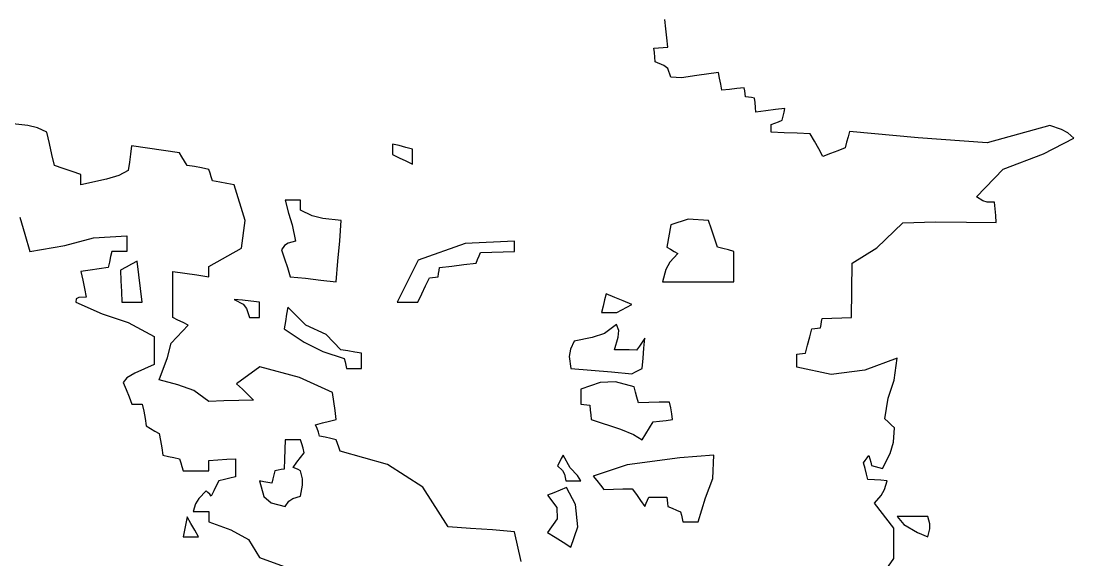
# Model space of a CAD drawing. Header units: millimetres. Extents: x 2622 to 2811, y 687 to 801.
# Drawn here: x 2747.583 to 2749.017, y 774.571 to 775.305 of the extents above; entities that cross this region are included whole.
import ezdxf

# ---------------------------------------------------------------- set-up
doc = ezdxf.new("R2010")
doc.units = ezdxf.units.MM
doc.layers.add('CHIOMA', color=94, linetype='Continuous')

msp = doc.modelspace()

# ---------------------------------------------------------------- linework, layer by layer
at = {"layer": 'CHIOMA', "linetype": 'Continuous'}
for p, q in [((2748.4614, 775.2944), (2748.46, 775.3069)), ((2748.4628, 775.2819), (2748.4614, 775.2944)), ((2748.464, 775.2694), (2748.4628, 775.2819)), ((2748.445, 775.2679), (2748.4514, 775.2684)), ((2748.4458, 775.2619), (2748.445, 775.2679)), ((2748.4514, 775.2684), (2748.4578, 775.2689)), ((2748.4578, 775.2689), (2748.464, 775.2694)), ((2748.4464, 775.2558), (2748.4458, 775.2619)), ((2748.447, 775.2494), (2748.4464, 775.2558)), ((2748.4585, 775.2444), (2748.447, 775.2494)), ((2748.4641, 775.2401), (2748.4585, 775.2444)), ((2748.468, 775.2284), (2748.4641, 775.2401)), ((2748.4828, 775.2274), (2748.468, 775.2284)), ((2748.5034, 775.2309), (2748.4828, 775.2274)), ((2748.533, 775.2349), (2748.5034, 775.2309)), ((2748.5345, 775.2269), (2748.533, 775.2349)), ((2748.536, 775.2189), (2748.5345, 775.2269)), ((2748.5375, 775.2109), (2748.536, 775.2189)), ((2748.5478, 775.2119), (2748.5375, 775.2109)), ((2748.5579, 775.2129), (2748.5478, 775.2119)), ((2748.568, 775.2139), (2748.5579, 775.2129)), ((2748.5688, 775.2099), (2748.568, 775.2139)), ((2748.5694, 775.2059), (2748.5688, 775.2099)), ((2748.57, 775.2019), (2748.5694, 775.2059)), ((2748.574, 775.2014), (2748.57, 775.2019)), ((2748.578, 775.2008), (2748.574, 775.2014)), ((2748.582, 775.1999), (2748.578, 775.2008)), ((2748.5828, 775.1938), (2748.582, 775.1999)), ((2748.5834, 775.1874), (2748.5828, 775.1938)), ((2748.584, 775.1809), (2748.5834, 775.1874)), ((2748.5973, 775.1828), (2748.584, 775.1809)), ((2748.6104, 775.1844), (2748.5973, 775.1828)), ((2748.6235, 775.1859), (2748.6104, 775.1844)), ((2748.6209, 775.1754), (2748.6223, 775.1808)), ((2748.6223, 775.1808), (2748.6235, 775.1859)), ((2747.5928, 775.1626), (2747.568, 775.1654)), ((2748.6045, 775.1639), (2748.6095, 775.1659)), ((2748.6095, 775.1659), (2748.6145, 775.1679)), ((2748.6145, 775.1679), (2748.6195, 775.1699)), ((2748.6195, 775.1699), (2748.6209, 775.1754)), ((2747.6059, 775.1595), (2747.5928, 775.1626)), ((2747.6185, 775.1534), (2747.6059, 775.1595)), ((2747.622, 775.1384), (2747.6185, 775.1534)), ((2748.6045, 775.1604), (2748.6045, 775.1639)), ((2748.6045, 775.1569), (2748.6045, 775.1604)), ((2748.6045, 775.1534), (2748.6045, 775.1569)), ((2748.6224, 775.1529), (2748.6045, 775.1534)), ((2748.6403, 775.1523), (2748.6224, 775.1529)), ((2748.658, 775.1514), (2748.6403, 775.1523)), ((2748.6638, 775.1413), (2748.658, 775.1514)), ((2748.7115, 775.1544), (2748.7095, 775.1473)), ((2748.8049, 775.1457), (2748.7115, 775.1544)), ((2748.984, 775.1629), (2748.8989, 775.1389)), ((2749.0002, 775.1573), (2748.984, 775.1629)), ((2749.0087, 775.1527), (2749.0002, 775.1573)), ((2749.017, 775.1454), (2749.0087, 775.1527)), ((2747.6255, 775.1234), (2747.622, 775.1384)), ((2748.089, 775.1374), (2748.089, 775.1329)), ((2748.0983, 775.1353), (2748.089, 775.1374)), ((2748.6694, 775.1309), (2748.6638, 775.1413)), ((2748.7075, 775.1399), (2748.7055, 775.1324)), ((2748.7095, 775.1473), (2748.7075, 775.1399)), ((2748.8989, 775.1389), (2748.8049, 775.1457)), ((2748.9756, 775.124), (2749.017, 775.1454)), ((2747.629, 775.1084), (2747.6255, 775.1234)), ((2747.7325, 775.1239), (2747.731, 775.1128)), ((2747.734, 775.1349), (2747.7325, 775.1239)), ((2747.7558, 775.1319), (2747.734, 775.1349)), ((2747.7774, 775.1288), (2747.7558, 775.1319)), ((2747.799, 775.1254), (2747.7774, 775.1288)), ((2747.8025, 775.1199), (2747.799, 775.1254)), ((2748.089, 775.1329), (2748.089, 775.1283)), ((2748.089, 775.1283), (2748.089, 775.1234)), ((2748.089, 775.1234), (2748.0983, 775.1189)), ((2748.1074, 775.1329), (2748.0983, 775.1353)), ((2748.1165, 775.1304), (2748.1074, 775.1329)), ((2748.1165, 775.1238), (2748.1165, 775.1304)), ((2748.1165, 775.1169), (2748.1165, 775.1238)), ((2748.675, 775.1204), (2748.6694, 775.1309)), ((2748.6853, 775.1244), (2748.675, 775.1204)), ((2748.6954, 775.1284), (2748.6853, 775.1244)), ((2748.7055, 775.1324), (2748.6954, 775.1284)), ((2748.9205, 775.1031), (2748.9756, 775.124)), ((2747.641, 775.1044), (2747.629, 775.1084)), ((2747.731, 775.1128), (2747.7295, 775.1014)), ((2747.806, 775.1143), (2747.8025, 775.1199)), ((2747.8095, 775.1084), (2747.806, 775.1143)), ((2747.8194, 775.1068), (2747.8095, 775.1084)), ((2748.0983, 775.1189), (2748.1074, 775.1144)), ((2748.1074, 775.1144), (2748.1165, 775.1099)), ((2748.1165, 775.1099), (2748.1165, 775.1169)), ((2747.653, 775.1003), (2747.641, 775.1044)), ((2747.665, 775.0959), (2747.653, 775.1003)), ((2747.665, 775.0914), (2747.665, 775.0959)), ((2747.7167, 775.0947), (2747.7, 775.0896)), ((2747.7295, 775.1014), (2747.7167, 775.0947)), ((2747.8293, 775.1049), (2747.8194, 775.1068)), ((2747.839, 775.1029), (2747.8293, 775.1049)), ((2747.8408, 775.0979), (2747.839, 775.1029)), ((2747.8424, 775.0928), (2747.8408, 775.0979)), ((2748.8845, 775.0654), (2748.9205, 775.1031)), ((2747.665, 775.0868), (2747.665, 775.0914)), ((2747.7, 775.0896), (2747.665, 775.0819)), ((2747.665, 775.0819), (2747.665, 775.0868)), ((2747.844, 775.0874), (2747.8424, 775.0928)), ((2747.8539, 775.0858), (2747.844, 775.0874)), ((2747.8638, 775.0839), (2747.8539, 775.0858)), ((2747.8735, 775.0819), (2747.8638, 775.0839)), ((2747.8884, 775.0333), (2747.8735, 775.0819)), ((2748.8927, 775.0601), (2748.8845, 775.0654)), ((2747.943, 775.0609), (2747.9474, 775.0436)), ((2747.95, 775.0609), (2747.943, 775.0609)), ((2747.957, 775.0609), (2747.95, 775.0609)), ((2747.964, 775.0609), (2747.957, 775.0609)), ((2747.964, 775.0564), (2747.964, 775.0609)), ((2747.964, 775.0519), (2747.964, 775.0564)), ((2747.964, 775.0474), (2747.964, 775.0519)), ((2748.899, 775.0583), (2748.8927, 775.0601)), ((2748.909, 775.0584), (2748.899, 775.0583)), ((2748.9098, 775.0494), (2748.909, 775.0584)), ((2747.5819, 775.0379), (2747.5888, 775.0148)), ((2747.9474, 775.0436), (2747.9525, 775.0277)), ((2747.9797, 775.0399), (2747.964, 775.0474)), ((2747.9941, 775.0363), (2747.9797, 775.0399)), ((2748.0195, 775.0334), (2747.9941, 775.0363)), ((2748.9104, 775.0403), (2748.9098, 775.0494)), ((2748.911, 775.0309), (2748.9104, 775.0403)), ((2747.8837, 774.9958), (2747.8884, 775.0333)), ((2747.9525, 775.0277), (2747.957, 775.0054)), ((2748.0173, 775.0058), (2748.0195, 775.0334)), ((2748.4679, 775.0277), (2748.4625, 774.9969)), ((2748.4917, 775.0353), (2748.4679, 775.0277)), ((2748.5195, 775.0334), (2748.4917, 775.0353)), ((2748.5235, 775.0214), (2748.5195, 775.0334)), ((2748.7487, 774.9963), (2748.784, 775.0304)), ((2748.784, 775.0304), (2748.8285, 775.0318)), ((2748.8285, 775.0318), (2748.8707, 775.0312)), ((2748.8707, 775.0312), (2748.911, 775.0309)), ((2747.5888, 775.0148), (2747.5955, 774.9914)), ((2747.6429, 774.9994), (2747.6823, 775.0097)), ((2747.6823, 775.0097), (2747.7275, 775.0124)), ((2747.7275, 775.0124), (2747.7275, 775.0054)), ((2748.5275, 775.0093), (2748.5235, 775.0214)), ((2748.5315, 774.9969), (2748.5275, 775.0093)), ((2747.5955, 774.9914), (2747.6429, 774.9994)), ((2747.7275, 775.0054), (2747.7275, 774.9984)), ((2747.7275, 774.9984), (2747.7275, 774.9914)), ((2747.839, 774.9709), (2747.8837, 774.9958)), ((2747.942, 774.9995), (2747.938, 774.9934)), ((2747.938, 774.9934), (2747.942, 774.9814)), ((2747.9469, 775.0026), (2747.942, 774.9995)), ((2747.957, 775.0054), (2747.9469, 775.0026)), ((2748.0149, 774.9779), (2748.0173, 775.0058)), ((2748.188, 775.0022), (2748.1239, 774.9793)), ((2748.2555, 775.0054), (2748.188, 775.0022)), ((2748.2555, 775.0009), (2748.2555, 775.0054)), ((2748.2555, 774.9963), (2748.2555, 775.0009)), ((2748.2555, 774.9914), (2748.2555, 774.9963)), ((2748.4625, 774.9969), (2748.4675, 774.9943)), ((2748.4675, 774.9943), (2748.4725, 774.9914)), ((2748.539, 774.9953), (2748.5315, 774.9969)), ((2748.5465, 774.9934), (2748.539, 774.9953)), ((2748.554, 774.9914), (2748.5465, 774.9934)), ((2748.7152, 774.9752), (2748.7487, 774.9963)), ((2747.7054, 774.9843), (2747.7038, 774.9769)), ((2747.707, 774.9914), (2747.7054, 774.9843)), ((2747.7139, 774.9914), (2747.707, 774.9914)), ((2747.7208, 774.9914), (2747.7139, 774.9914)), ((2747.7275, 774.9914), (2747.7208, 774.9914)), ((2747.942, 774.9814), (2747.946, 774.9693)), ((2748.1239, 774.9793), (2748.0955, 774.9224)), ((2748.203, 774.9754), (2748.205, 774.9804)), ((2748.205, 774.9804), (2748.207, 774.9853)), ((2748.207, 774.9853), (2748.209, 774.9899)), ((2748.209, 774.9899), (2748.2245, 774.9904)), ((2748.2245, 774.9904), (2748.24, 774.9909)), ((2748.24, 774.9909), (2748.2555, 774.9914)), ((2748.4775, 774.9884), (2748.4667, 774.9766)), ((2748.4725, 774.9914), (2748.4775, 774.9884)), ((2748.554, 774.9778), (2748.554, 774.9914)), ((2747.6774, 774.9659), (2747.665, 774.9639)), ((2747.6898, 774.9678), (2747.6774, 774.9659)), ((2747.702, 774.9694), (2747.6898, 774.9678)), ((2747.7038, 774.9769), (2747.702, 774.9694)), ((2747.7265, 774.9699), (2747.719, 774.9659)), ((2747.719, 774.9659), (2747.7195, 774.9514)), ((2747.734, 774.9739), (2747.7265, 774.9699)), ((2747.7415, 774.9779), (2747.734, 774.9739)), ((2747.7439, 774.9594), (2747.7415, 774.9779)), ((2747.839, 774.9664), (2747.839, 774.9709)), ((2747.839, 774.9618), (2747.839, 774.9664)), ((2747.946, 774.9693), (2747.95, 774.9569)), ((2748.0125, 774.9499), (2748.0149, 774.9779)), ((2748.152, 774.9613), (2748.1525, 774.9654)), ((2748.1525, 774.9654), (2748.153, 774.9694)), ((2748.153, 774.9694), (2748.1698, 774.9714)), ((2748.1698, 774.9714), (2748.1864, 774.9734)), ((2748.1864, 774.9734), (2748.203, 774.9754)), ((2748.4614, 774.9667), (2748.457, 774.9499)), ((2748.4667, 774.9766), (2748.4614, 774.9667)), ((2748.554, 774.9639), (2748.554, 774.9778)), ((2748.714, 774.9014), (2748.7152, 774.9752)), ((2747.665, 774.9639), (2747.6674, 774.9524)), ((2747.6674, 774.9524), (2747.6698, 774.9408)), ((2747.7195, 774.9514), (2747.72, 774.9369)), ((2747.7463, 774.9409), (2747.7439, 774.9594)), ((2747.79, 774.9639), (2747.8064, 774.9618)), ((2747.79, 774.9433), (2747.79, 774.9639)), ((2747.8064, 774.9618), (2747.8228, 774.9594)), ((2747.8228, 774.9594), (2747.839, 774.9569)), ((2747.839, 774.9569), (2747.839, 774.9618)), ((2747.95, 774.9569), (2747.9709, 774.9548)), ((2747.9709, 774.9548), (2747.9918, 774.9524)), ((2747.9918, 774.9524), (2748.0125, 774.9499)), ((2748.1343, 774.9444), (2748.1395, 774.9554)), ((2748.1395, 774.9554), (2748.1435, 774.9559)), ((2748.1435, 774.9559), (2748.1475, 774.9564)), ((2748.1475, 774.9564), (2748.1515, 774.9569)), ((2748.1515, 774.9569), (2748.152, 774.9613)), ((2748.554, 774.9499), (2748.554, 774.9639)), ((2747.6698, 774.9408), (2747.672, 774.9289)), ((2747.72, 774.9369), (2747.7205, 774.9224)), ((2747.7485, 774.9224), (2747.7463, 774.9409)), ((2747.79, 774.9224), (2747.79, 774.9433)), ((2748.1289, 774.9334), (2748.1343, 774.9444)), ((2748.457, 774.9499), (2748.4894, 774.9499)), ((2748.4894, 774.9499), (2748.5218, 774.9499)), ((2748.5218, 774.9499), (2748.554, 774.9499)), ((2747.6585, 774.927), (2747.658, 774.9224)), ((2747.658, 774.9224), (2747.694, 774.9063)), ((2747.6621, 774.9287), (2747.6585, 774.927)), ((2747.672, 774.9289), (2747.6621, 774.9287)), ((2747.7205, 774.9224), (2747.7299, 774.9224)), ((2747.7299, 774.9224), (2747.7393, 774.9224)), ((2747.7393, 774.9224), (2747.7485, 774.9224)), ((2747.79, 774.9014), (2747.79, 774.9224)), ((2747.8735, 774.9259), (2747.8857, 774.9195)), ((2747.885, 774.9249), (2747.8735, 774.9259)), ((2747.8965, 774.9238), (2747.885, 774.9249)), ((2747.908, 774.9224), (2747.8965, 774.9238)), ((2747.908, 774.9154), (2747.908, 774.9224)), ((2748.0955, 774.9224), (2748.1049, 774.9224)), ((2748.1049, 774.9224), (2748.1143, 774.9224)), ((2748.1143, 774.9224), (2748.1235, 774.9224)), ((2748.1235, 774.9224), (2748.1289, 774.9334)), ((2748.3779, 774.9253), (2748.3758, 774.9169)), ((2748.38, 774.9334), (2748.3779, 774.9253)), ((2748.3918, 774.9288), (2748.38, 774.9334)), ((2748.4034, 774.9239), (2748.3918, 774.9288)), ((2748.415, 774.9189), (2748.4034, 774.9239)), ((2747.8857, 774.9195), (2747.8902, 774.9138)), ((2747.8902, 774.9138), (2747.8945, 774.9014)), ((2747.908, 774.9084), (2747.908, 774.9154)), ((2747.908, 774.9014), (2747.908, 774.9084)), ((2747.9465, 774.9154), (2747.9449, 774.9058)), ((2747.9714, 774.8909), (2747.9465, 774.9154)), ((2748.3758, 774.9169), (2748.3735, 774.9084)), ((2748.3735, 774.9084), (2748.3805, 774.9084)), ((2748.3805, 774.9084), (2748.3875, 774.9084)), ((2748.3875, 774.9084), (2748.3945, 774.9084)), ((2748.3945, 774.9084), (2748.4014, 774.9119)), ((2748.4014, 774.9119), (2748.4083, 774.9154)), ((2748.4083, 774.9154), (2748.415, 774.9189)), ((2747.694, 774.9063), (2747.7294, 774.8945)), ((2747.7294, 774.8945), (2747.7645, 774.8754)), ((2747.797, 774.8979), (2747.79, 774.9014)), ((2747.804, 774.8944), (2747.797, 774.8979)), ((2747.811, 774.8909), (2747.804, 774.8944)), ((2747.8945, 774.9014), (2747.899, 774.9014)), ((2747.899, 774.9014), (2747.9035, 774.9014)), ((2747.9035, 774.9014), (2747.908, 774.9014)), ((2747.9433, 774.8959), (2747.9415, 774.8859)), ((2747.9449, 774.9058), (2747.9433, 774.8959)), ((2748.6728, 774.8918), (2748.6734, 774.8959)), ((2748.6734, 774.8959), (2748.674, 774.8999)), ((2748.674, 774.8999), (2748.6874, 774.9004)), ((2748.6874, 774.9004), (2748.7008, 774.9009)), ((2748.7008, 774.9009), (2748.714, 774.9014)), ((2747.7877, 774.8664), (2747.811, 774.8909)), ((2747.9415, 774.8859), (2747.9688, 774.868)), ((2747.999, 774.8782), (2747.9714, 774.8909)), ((2748.3779, 774.8796), (2748.3608, 774.874)), ((2748.394, 774.8919), (2748.3779, 774.8796)), ((2748.3972, 774.8836), (2748.394, 774.8919)), ((2748.3965, 774.8747), (2748.3972, 774.8836)), ((2748.6573, 774.8749), (2748.66, 774.8859)), ((2748.66, 774.8859), (2748.664, 774.8864)), ((2748.664, 774.8864), (2748.668, 774.8869)), ((2748.668, 774.8869), (2748.672, 774.8874)), ((2748.672, 774.8874), (2748.6728, 774.8918)), ((2747.7645, 774.8754), (2747.7645, 774.8629)), ((2747.7827, 774.8469), (2747.7877, 774.8664)), ((2747.9688, 774.868), (2747.9941, 774.8553)), ((2748.019, 774.8574), (2747.999, 774.8782)), ((2748.3365, 774.8694), (2748.3315, 774.8585)), ((2748.3608, 774.874), (2748.3365, 774.8694)), ((2748.3915, 774.8574), (2748.3965, 774.8747)), ((2748.4289, 774.8679), (2748.4253, 774.8624)), ((2748.4325, 774.8734), (2748.4289, 774.8679)), ((2748.4314, 774.8598), (2748.4325, 774.8734)), ((2748.6544, 774.8639), (2748.6573, 774.8749)), ((2747.7645, 774.8629), (2747.7645, 774.8503)), ((2747.7645, 774.8503), (2747.7645, 774.8374)), ((2747.9941, 774.8553), (2748.0235, 774.8454)), ((2748.0284, 774.8559), (2748.019, 774.8574)), ((2748.0378, 774.8544), (2748.0284, 774.8559)), ((2748.047, 774.8529), (2748.0378, 774.8544)), ((2748.047, 774.8459), (2748.047, 774.8529)), ((2748.3315, 774.8585), (2748.3299, 774.8482)), ((2748.4015, 774.8574), (2748.3915, 774.8574)), ((2748.4115, 774.8573), (2748.4015, 774.8574)), ((2748.4215, 774.8569), (2748.4115, 774.8573)), ((2748.4253, 774.8624), (2748.4215, 774.8569)), ((2748.4303, 774.8459), (2748.4314, 774.8598)), ((2748.6395, 774.8514), (2748.6435, 774.8519)), ((2748.6395, 774.8458), (2748.6395, 774.8514)), ((2748.6435, 774.8519), (2748.6475, 774.8524)), ((2748.6475, 774.8524), (2748.6515, 774.8529)), ((2748.6515, 774.8529), (2748.6544, 774.8639)), ((2747.7645, 774.8374), (2747.7382, 774.8258)), ((2747.7715, 774.8164), (2747.7827, 774.8469)), ((2748.0235, 774.8454), (2748.0245, 774.8409)), ((2748.0245, 774.8409), (2748.0255, 774.8364)), ((2748.0255, 774.8364), (2748.0265, 774.8319)), ((2748.047, 774.8389), (2748.047, 774.8459)), ((2748.047, 774.8319), (2748.047, 774.8389)), ((2748.3299, 774.8482), (2748.332, 774.8319)), ((2748.429, 774.8319), (2748.4303, 774.8459)), ((2748.6395, 774.8399), (2748.6395, 774.8458)), ((2748.6395, 774.8339), (2748.6395, 774.8399)), ((2748.7765, 774.8459), (2748.7324, 774.8295)), ((2748.772, 774.8162), (2748.7765, 774.8459)), ((2747.7382, 774.8258), (2747.7273, 774.8195)), ((2747.9085, 774.8344), (2747.877, 774.8109)), ((2747.9626, 774.8196), (2747.9085, 774.8344)), ((2748.0265, 774.8319), (2748.0334, 774.8319)), ((2748.0334, 774.8319), (2748.0403, 774.8319)), ((2748.0403, 774.8319), (2748.047, 774.8319)), ((2748.332, 774.8319), (2748.3598, 774.8298)), ((2748.3598, 774.8298), (2748.3874, 774.8274)), ((2748.3874, 774.8274), (2748.415, 774.8249)), ((2748.415, 774.8249), (2748.4198, 774.8274)), ((2748.4198, 774.8274), (2748.4244, 774.8298)), ((2748.4244, 774.8298), (2748.429, 774.8319)), ((2748.6865, 774.824), (2748.6395, 774.8339)), ((2748.7324, 774.8295), (2748.6865, 774.824)), ((2747.7273, 774.8195), (2747.7225, 774.8129)), ((2747.7225, 774.8129), (2747.7265, 774.8033)), ((2747.797, 774.8096), (2747.7715, 774.8164)), ((2747.8185, 774.802), (2747.797, 774.8096)), ((2747.877, 774.8109), (2747.8848, 774.8038)), ((2748.0075, 774.7994), (2747.9626, 774.8196)), ((2748.372, 774.813), (2748.3455, 774.8039)), ((2748.393, 774.8138), (2748.372, 774.813)), ((2748.418, 774.8069), (2748.393, 774.8138)), ((2748.42, 774.7999), (2748.418, 774.8069)), ((2748.7639, 774.7915), (2748.772, 774.8162)), ((2747.7265, 774.8033), (2747.7305, 774.7934)), ((2747.7305, 774.7934), (2747.7345, 774.7834)), ((2747.839, 774.7869), (2747.8185, 774.802)), ((2747.8848, 774.8038), (2747.8924, 774.7964)), ((2747.8924, 774.7964), (2747.9, 774.7889)), ((2748.0093, 774.7873), (2748.0075, 774.7994)), ((2748.3455, 774.8039), (2748.3455, 774.7973)), ((2748.3455, 774.7973), (2748.3455, 774.7904)), ((2748.422, 774.7928), (2748.42, 774.7999)), ((2748.424, 774.7854), (2748.422, 774.7928)), ((2747.7345, 774.7834), (2747.7393, 774.7834)), ((2747.7393, 774.7834), (2747.7439, 774.7834)), ((2747.7439, 774.7834), (2747.7485, 774.7834)), ((2747.7485, 774.7834), (2747.7504, 774.7738)), ((2747.8594, 774.7878), (2747.839, 774.7869)), ((2747.8798, 774.7884), (2747.8594, 774.7878)), ((2747.9, 774.7889), (2747.8798, 774.7884)), ((2748.0109, 774.7749), (2748.0093, 774.7873)), ((2748.3455, 774.7904), (2748.3455, 774.7834)), ((2748.3455, 774.7834), (2748.3498, 774.7829)), ((2748.3498, 774.7829), (2748.3539, 774.7824)), ((2748.3539, 774.7824), (2748.358, 774.7819)), ((2748.358, 774.7819), (2748.3585, 774.7754)), ((2748.4383, 774.7859), (2748.424, 774.7854)), ((2748.4524, 774.7863), (2748.4383, 774.7859)), ((2748.4665, 774.7864), (2748.4524, 774.7863)), ((2748.4679, 774.7784), (2748.4665, 774.7864)), ((2748.4693, 774.7704), (2748.4679, 774.7784)), ((2748.7595, 774.7634), (2748.7639, 774.7915)), ((2747.7504, 774.7738), (2747.7523, 774.7639)), ((2747.7523, 774.7639), (2747.754, 774.7539)), ((2748.0125, 774.7624), (2748.0109, 774.7749)), ((2748.3585, 774.7754), (2748.359, 774.7689)), ((2748.359, 774.7689), (2748.3595, 774.7624)), ((2748.4705, 774.7624), (2748.4693, 774.7704)), ((2747.754, 774.7539), (2747.7599, 774.7504)), ((2747.7599, 774.7504), (2747.7658, 774.7469)), ((2747.9845, 774.7554), (2747.9939, 774.7579)), ((2747.9864, 774.7504), (2747.9845, 774.7554)), ((2747.9883, 774.7453), (2747.9864, 774.7504)), ((2747.9939, 774.7579), (2748.0033, 774.7603)), ((2748.0033, 774.7603), (2748.0125, 774.7624)), ((2748.3595, 774.7624), (2748.3994, 774.7494)), ((2748.434, 774.7433), (2748.439, 774.7514)), ((2748.439, 774.7514), (2748.444, 774.7594)), ((2748.444, 774.7594), (2748.4529, 774.7604)), ((2748.4529, 774.7604), (2748.4618, 774.7614)), ((2748.4618, 774.7614), (2748.4705, 774.7624)), ((2748.7639, 774.7594), (2748.7595, 774.7634)), ((2748.7683, 774.7554), (2748.7639, 774.7594)), ((2748.7725, 774.7514), (2748.7683, 774.7554)), ((2748.7713, 774.7317), (2748.7725, 774.7514)), ((2747.7658, 774.7469), (2747.7715, 774.7434)), ((2747.7715, 774.7434), (2747.7733, 774.7338)), ((2747.99, 774.7399), (2747.9883, 774.7453)), ((2747.9975, 774.7384), (2747.99, 774.7399)), ((2748.005, 774.7368), (2747.9975, 774.7384)), ((2748.0125, 774.7349), (2748.005, 774.7368)), ((2748.3994, 774.7494), (2748.4174, 774.7423)), ((2748.4174, 774.7423), (2748.429, 774.7349)), ((2748.429, 774.7349), (2748.434, 774.7433)), ((2747.7733, 774.7338), (2747.7749, 774.7239)), ((2747.7749, 774.7239), (2747.7765, 774.7139)), ((2747.9425, 774.7218), (2747.942, 774.7084)), ((2747.943, 774.7349), (2747.9425, 774.7218)), ((2747.95, 774.7349), (2747.943, 774.7349)), ((2747.957, 774.7349), (2747.95, 774.7349)), ((2747.964, 774.7349), (2747.957, 774.7349)), ((2747.9658, 774.7293), (2747.964, 774.7349)), ((2747.9674, 774.7234), (2747.9658, 774.7293)), ((2747.969, 774.7174), (2747.9674, 774.7234)), ((2748.0144, 774.7299), (2748.0125, 774.7349)), ((2748.0163, 774.7248), (2748.0144, 774.7299)), ((2748.018, 774.7194), (2748.0163, 774.7248)), ((2748.7666, 774.7163), (2748.7713, 774.7317)), ((2747.7765, 774.7139), (2747.784, 774.7124)), ((2747.784, 774.7124), (2747.7915, 774.7108)), ((2747.7915, 774.7108), (2747.799, 774.7089)), ((2747.799, 774.7089), (2747.8008, 774.7038)), ((2747.839, 774.7069), (2747.8513, 774.7078)), ((2747.839, 774.7024), (2747.839, 774.7069)), ((2747.8513, 774.7078), (2747.8634, 774.7084)), ((2747.8634, 774.7084), (2747.8755, 774.7089)), ((2747.8755, 774.7089), (2747.8755, 774.7009)), ((2747.942, 774.7084), (2747.9415, 774.6949)), ((2747.959, 774.7043), (2747.964, 774.7109)), ((2747.964, 774.7109), (2747.969, 774.7174)), ((2748.0823, 774.7014), (2748.018, 774.7194)), ((2748.319, 774.7093), (2748.3165, 774.7044)), ((2748.3215, 774.7139), (2748.319, 774.7093)), ((2748.3312, 774.6968), (2748.3215, 774.7139)), ((2748.4806, 774.7105), (2748.4086, 774.7011)), ((2748.5265, 774.7139), (2748.4806, 774.7105)), ((2748.5251, 774.6822), (2748.5265, 774.7139)), ((2748.7305, 774.7034), (2748.7329, 774.7069)), ((2748.7329, 774.7069), (2748.7353, 774.7103)), ((2748.7353, 774.7103), (2748.7375, 774.7134)), ((2748.7375, 774.7134), (2748.7389, 774.7089)), ((2748.7389, 774.7089), (2748.7403, 774.7044)), ((2748.7565, 774.6959), (2748.7666, 774.7163)), ((2747.8008, 774.7038), (2747.8024, 774.6984)), ((2747.8024, 774.6984), (2747.804, 774.6929)), ((2747.804, 774.6929), (2747.8158, 774.6929)), ((2747.8158, 774.6929), (2747.8274, 774.6929)), ((2747.8274, 774.6929), (2747.839, 774.6929)), ((2747.839, 774.6978), (2747.839, 774.7024)), ((2747.839, 774.6929), (2747.839, 774.6978)), ((2747.8755, 774.7009), (2747.8755, 774.6928)), ((2747.8755, 774.6928), (2747.8755, 774.6844)), ((2747.929, 774.6929), (2747.9278, 774.6874)), ((2747.9333, 774.6938), (2747.929, 774.6929)), ((2747.9374, 774.6944), (2747.9333, 774.6938)), ((2747.9415, 774.6949), (2747.9374, 774.6944)), ((2747.954, 774.6974), (2747.959, 774.7043)), ((2747.9574, 774.6959), (2747.954, 774.6974)), ((2747.9608, 774.6944), (2747.9574, 774.6959)), ((2747.964, 774.6929), (2747.9608, 774.6944)), ((2747.9666, 774.682), (2747.964, 774.6929)), ((2748.1306, 774.6704), (2748.0823, 774.7014)), ((2748.3165, 774.7044), (2748.314, 774.6994)), ((2748.314, 774.6994), (2748.3207, 774.6933)), ((2748.3207, 774.6933), (2748.3235, 774.688)), ((2748.341, 774.6863), (2748.3312, 774.6968)), ((2748.4086, 774.7011), (2748.3625, 774.6854)), ((2748.7325, 774.6959), (2748.7305, 774.7034)), ((2748.7345, 774.6884), (2748.7325, 774.6959)), ((2748.7403, 774.7044), (2748.7415, 774.6999)), ((2748.7415, 774.6999), (2748.7465, 774.6988)), ((2748.7465, 774.6988), (2748.7515, 774.6974)), ((2748.7515, 774.6974), (2748.7565, 774.6959)), ((2747.8525, 774.6789), (2747.8493, 774.6723)), ((2747.8603, 774.6809), (2747.8525, 774.6789)), ((2747.8679, 774.6828), (2747.8603, 774.6809)), ((2747.8755, 774.6844), (2747.8679, 774.6828)), ((2747.908, 774.6789), (2747.9138, 774.658)), ((2747.9138, 774.6779), (2747.908, 774.6789)), ((2747.9194, 774.6769), (2747.9138, 774.6779)), ((2747.9264, 774.6818), (2747.925, 774.6759)), ((2747.9278, 774.6874), (2747.9264, 774.6818)), ((2747.9666, 774.673), (2747.9666, 774.682)), ((2748.3235, 774.688), (2748.325, 774.6789)), ((2748.325, 774.6789), (2748.3319, 774.6789)), ((2748.3319, 774.6789), (2748.3388, 774.6789)), ((2748.3388, 774.6789), (2748.3455, 774.6789)), ((2748.3455, 774.6789), (2748.341, 774.6863)), ((2748.3625, 774.6854), (2748.3674, 774.6794)), ((2748.3674, 774.6794), (2748.3723, 774.6734)), ((2748.5151, 774.6561), (2748.5251, 774.6822)), ((2748.7365, 774.6809), (2748.7345, 774.6884)), ((2748.7453, 774.6804), (2748.7365, 774.6809)), ((2748.7539, 774.6798), (2748.7453, 774.6804)), ((2748.7625, 774.6789), (2748.7539, 774.6798)), ((2748.7592, 774.6671), (2748.7625, 774.6789)), ((2747.8355, 774.6654), (2747.8255, 774.655)), ((2747.8379, 774.6633), (2747.8355, 774.6654)), ((2747.8459, 774.6654), (2747.8425, 774.6584)), ((2747.8493, 774.6723), (2747.8459, 774.6654)), ((2747.925, 774.6759), (2747.9194, 774.6769)), ((2747.964, 774.6584), (2747.9666, 774.673)), ((2748.165, 774.6164), (2748.1306, 774.6704)), ((2748.3174, 774.6664), (2748.3088, 774.6629)), ((2748.326, 774.6699), (2748.3174, 774.6664)), ((2748.3385, 774.6468), (2748.326, 774.6699)), ((2748.3723, 774.6734), (2748.377, 774.6674)), ((2748.377, 774.6674), (2748.3899, 774.6679)), ((2748.3899, 774.6679), (2748.4028, 774.6683)), ((2748.4028, 774.6683), (2748.4155, 774.6684)), ((2748.4155, 774.6684), (2748.4213, 774.6604)), ((2748.7547, 774.6593), (2748.7592, 774.6671)), ((2747.8255, 774.655), (2747.8209, 774.6478)), ((2747.8403, 774.6609), (2747.8379, 774.6633)), ((2747.8425, 774.6584), (2747.8403, 774.6609)), ((2747.9138, 774.658), (2747.9238, 774.649)), ((2747.943, 774.6444), (2747.9481, 774.6516)), ((2747.9481, 774.6516), (2747.9535, 774.6552)), ((2747.9535, 774.6552), (2747.964, 774.6584)), ((2748.3088, 774.6629), (2748.3, 774.6594)), ((2748.3, 774.6594), (2748.3128, 774.6428)), ((2748.4213, 774.6604), (2748.4269, 774.6524)), ((2748.4269, 774.6524), (2748.4325, 774.6444)), ((2748.4344, 774.6488), (2748.4363, 774.6529)), ((2748.4363, 774.6529), (2748.438, 774.6569)), ((2748.438, 774.6569), (2748.4463, 774.6569)), ((2748.4463, 774.6569), (2748.4544, 774.6569)), ((2748.4544, 774.6569), (2748.4625, 774.6569)), ((2748.4625, 774.6569), (2748.463, 774.6529)), ((2748.463, 774.6529), (2748.4635, 774.6488)), ((2748.5055, 774.6234), (2748.5151, 774.6561)), ((2748.7455, 774.6489), (2748.7547, 774.6593)), ((2747.8209, 774.6478), (2747.818, 774.6374)), ((2747.818, 774.6374), (2747.825, 774.6374)), ((2747.825, 774.6374), (2747.832, 774.6374)), ((2747.832, 774.6374), (2747.839, 774.6374)), ((2747.839, 774.6374), (2747.839, 774.6329)), ((2747.9238, 774.649), (2747.943, 774.6444)), ((2748.3128, 774.6428), (2748.3134, 774.6272)), ((2748.3417, 774.6163), (2748.3385, 774.6468)), ((2748.4325, 774.6444), (2748.4344, 774.6488)), ((2748.4635, 774.6488), (2748.464, 774.6444)), ((2748.464, 774.6444), (2748.4699, 774.6419)), ((2748.4699, 774.6419), (2748.4758, 774.6394)), ((2748.4758, 774.6394), (2748.4815, 774.6369)), ((2748.4815, 774.6369), (2748.4825, 774.6324)), ((2748.7718, 774.6148), (2748.7455, 774.6489)), ((2747.8078, 774.6209), (2747.8059, 774.6119)), ((2747.8095, 774.6299), (2747.8078, 774.6209)), ((2747.8148, 774.6209), (2747.8095, 774.6299)), ((2747.8199, 774.6119), (2747.8148, 774.6209)), ((2747.839, 774.6329), (2747.839, 774.6283)), ((2747.839, 774.6283), (2747.839, 774.6234)), ((2747.839, 774.6234), (2747.8691, 774.6123)), ((2748.3134, 774.6272), (2748.3, 774.6089)), ((2748.4825, 774.6324), (2748.4835, 774.6279)), ((2748.4835, 774.6279), (2748.4845, 774.6234)), ((2748.4845, 774.6234), (2748.4915, 774.6234)), ((2748.4915, 774.6234), (2748.4985, 774.6234)), ((2748.4985, 774.6234), (2748.5055, 774.6234)), ((2748.7765, 774.6304), (2748.7855, 774.6199)), ((2748.7904, 774.6304), (2748.7765, 774.6304)), ((2748.8043, 774.6304), (2748.7904, 774.6304)), ((2748.818, 774.6304), (2748.8043, 774.6304)), ((2748.8206, 774.6207), (2748.818, 774.6304)), ((2748.8206, 774.6136), (2748.8206, 774.6207)), ((2747.8059, 774.6119), (2747.804, 774.6029)), ((2747.825, 774.6029), (2747.8199, 774.6119)), ((2747.8691, 774.6123), (2747.8932, 774.5994)), ((2748.1953, 774.6144), (2748.165, 774.6164)), ((2748.2254, 774.6123), (2748.1953, 774.6144)), ((2748.2555, 774.6099), (2748.2254, 774.6123)), ((2748.2643, 774.5695), (2748.2555, 774.6099)), ((2748.3, 774.6089), (2748.3108, 774.6024)), ((2748.332, 774.5889), (2748.3417, 774.6163)), ((2748.7718, 774.5735), (2748.7718, 774.6148)), ((2748.7855, 774.6199), (2748.8039, 774.609)), ((2748.8039, 774.609), (2748.818, 774.6029)), ((2748.818, 774.6029), (2748.8206, 774.6136)), ((2747.804, 774.6029), (2747.811, 774.6029)), ((2747.811, 774.6029), (2747.818, 774.6029)), ((2747.818, 774.6029), (2747.825, 774.6029)), ((2747.8932, 774.5994), (2747.908, 774.5749)), ((2748.3108, 774.6024), (2748.3214, 774.5958)), ((2748.3214, 774.5958), (2748.332, 774.5889)), ((2747.908, 774.5749), (2747.9468, 774.5607)), ((2748.7455, 774.5364), (2748.7718, 774.5735))]:
    msp.add_line(p, q, dxfattribs=at)

doc.saveas('drawing.dxf')
